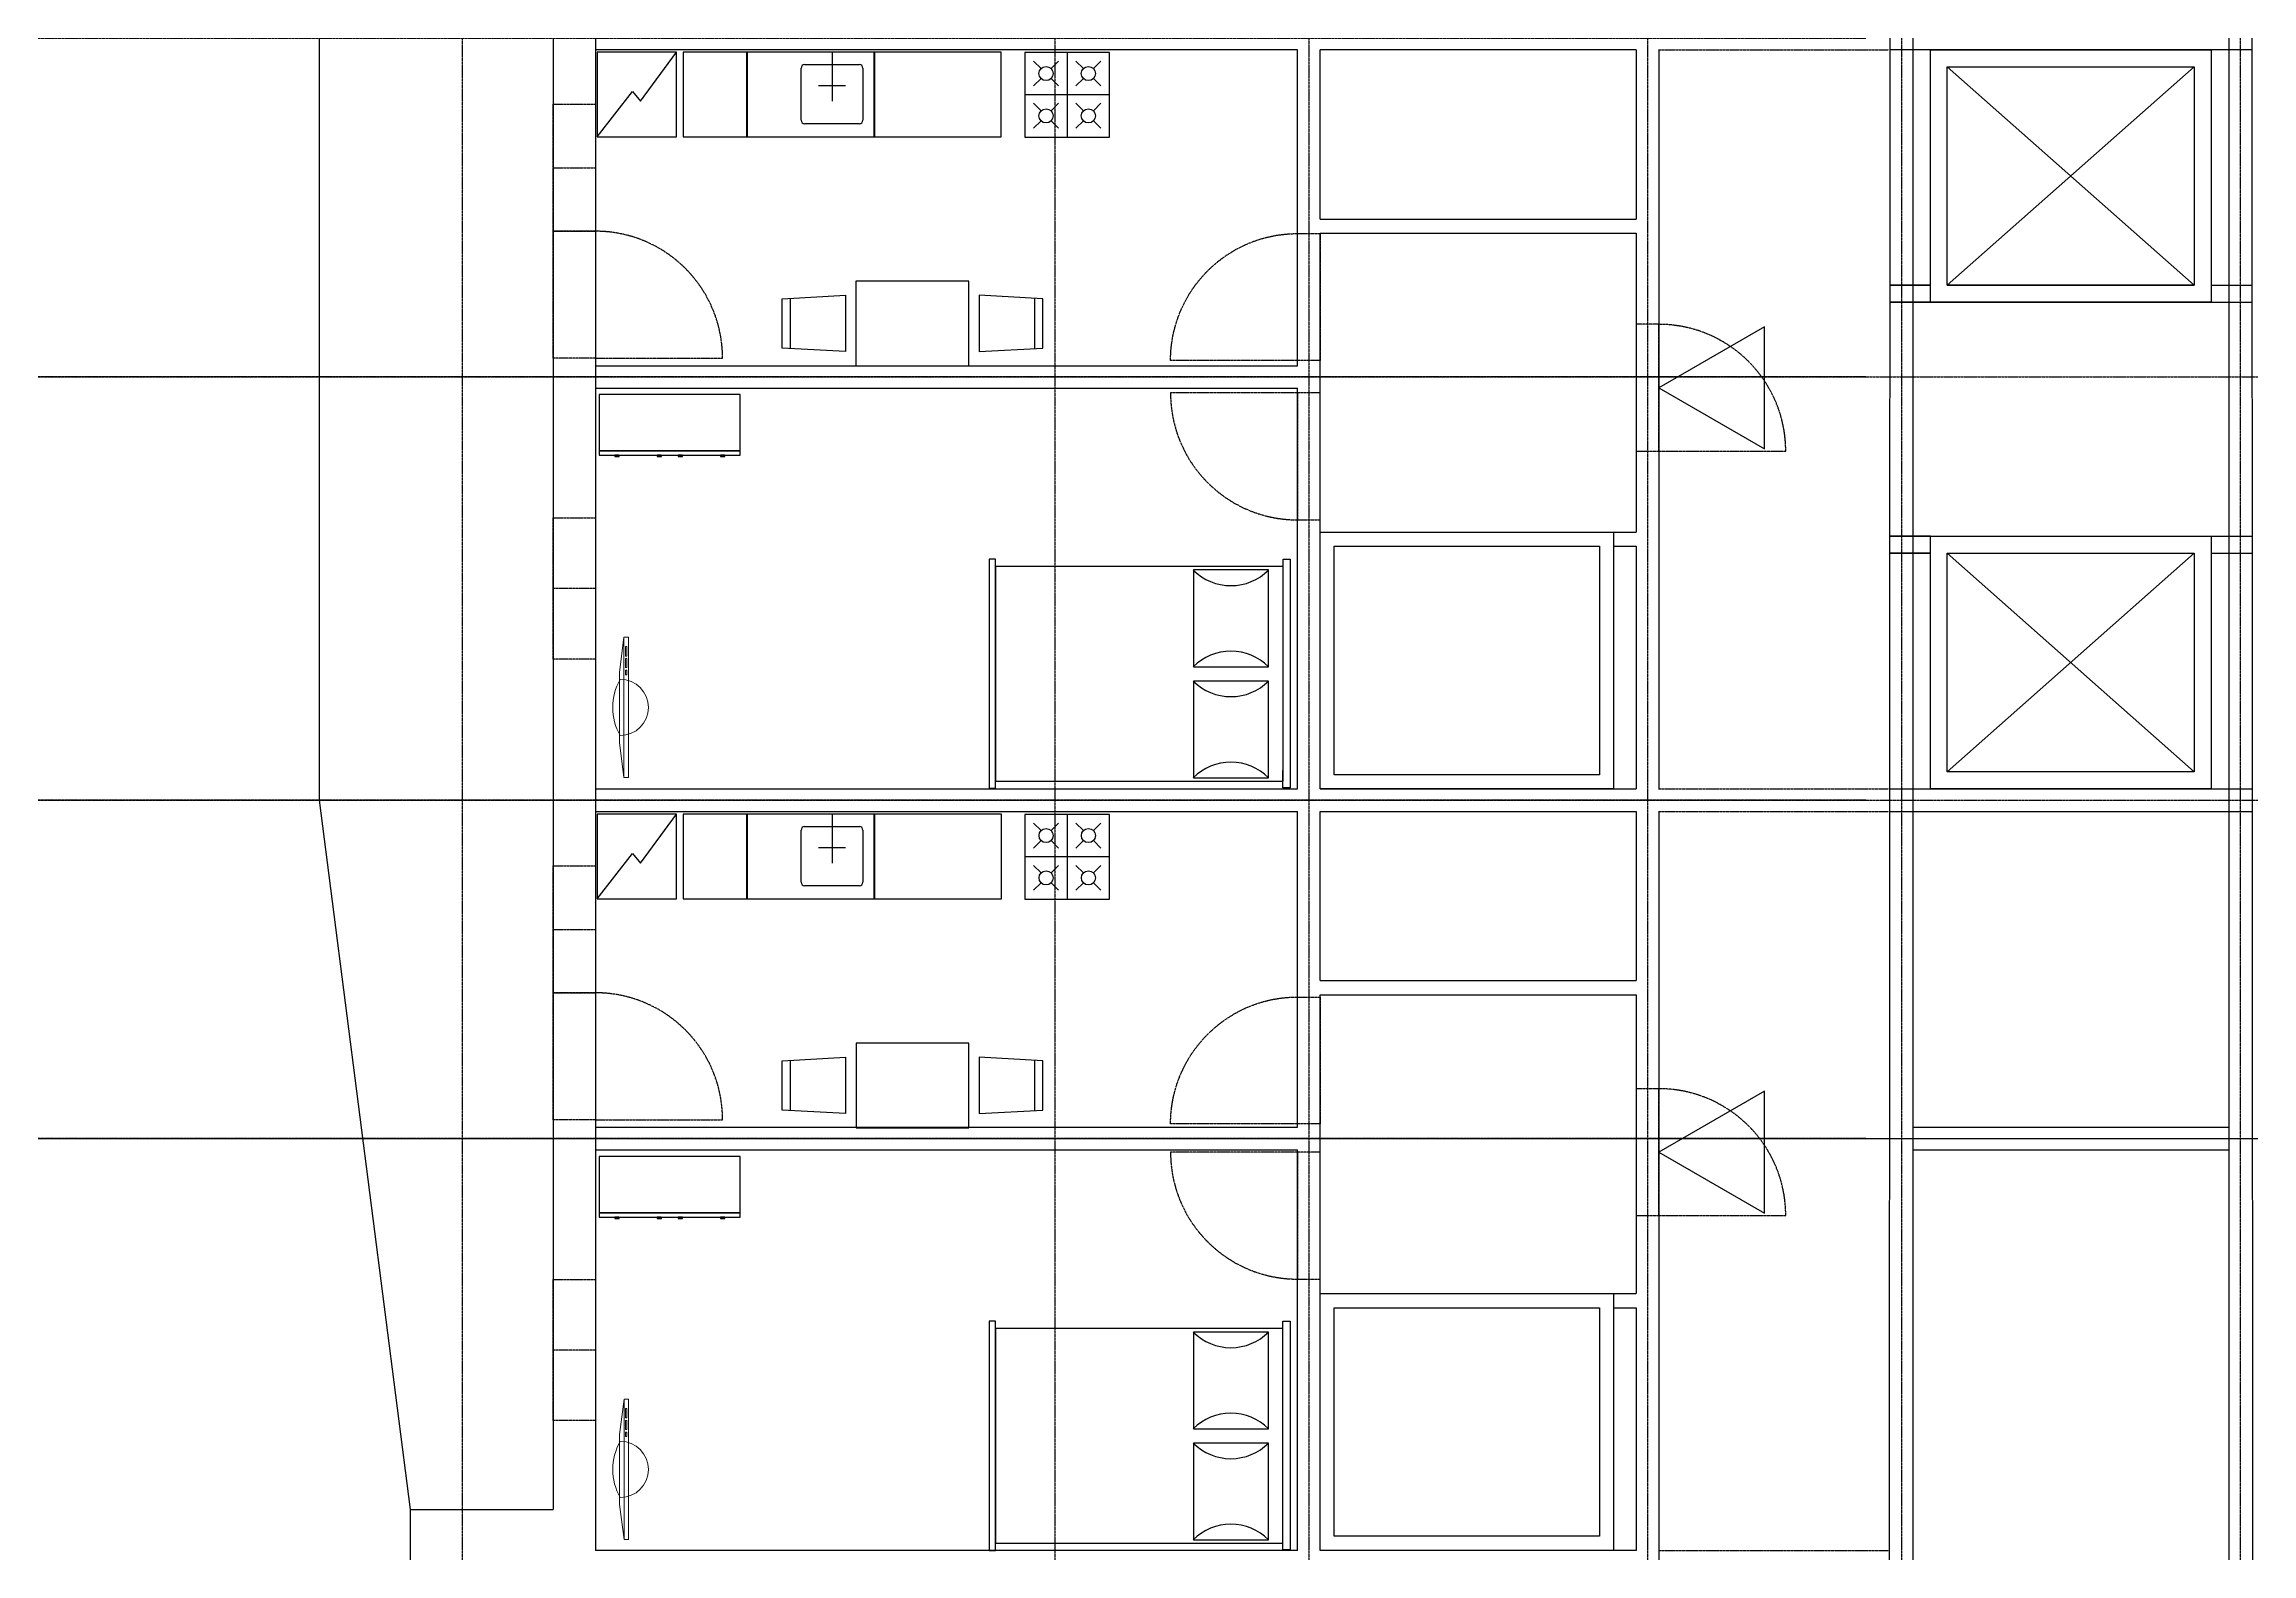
# Model space of a CAD drawing. Header units: millimetres. Extents: x -10810 to 173005, y -5940 to 37270.
# Drawn here: x 694 to 16341, y 7552 to 18257 of the extents above; entities that cross this region are included whole.
import ezdxf

# ---------------------------------------------------------------- set-up
doc = ezdxf.new("R2010")
doc.units = ezdxf.units.MM
doc.linetypes.add('Штрих-пунктир', pattern=[24, 20, -1.5, 1, -1.5])
for name, color, linetype in [('Двери', 100, 'Continuous'), ('Мебель', 130, 'Continuous'), ('Окна', 130, 'Continuous'), ('Оси 2', 240, 'Continuous'), ('Стены', 40, 'Continuous')]:
    doc.layers.add(name, color=color, linetype=linetype)
doc.styles.get("Standard").update_dxf_attribs({"font": 'arial.ttf'})
doc.dimstyles.new('ISO-25', dxfattribs={"dimtxt": 2.5, "dimasz": 2.5, "dimexe": 1.25, "dimexo": 0.625, "dimtad": 1, "dimtxsty": 'Standard', "dimblk": 'OBLIQUE', "dimcen": 2.5, "dimadec": 0, "dimazin": 0, "dimtfac": 1, "dimtmove": 0, "dimatfit": 3, "dimfxl": 1, "dimarcsym": 0})

# ---------------------------------------------------------------- blocks, each defined once
blk = doc.blocks.new('_Oblique')
at = {"color": 0, "linetype": 'ByBlock', "lineweight": -2}
blk.add_line((-0.5, -0.5), (0.5, 0.5), dxfattribs=at)
blk = doc.blocks.new('*D8')
at = {"layer": 'Defpoints', "color": 0, "linetype": 'Штрих-пунктир'}
for p in [(-3220, 12897), (13730, 12897), (13730, 10497)]:
    blk.add_point(p, dxfattribs=at)
at = {"layer": 'Оси 2', "color": 0, "linetype": 'Штрих-пунктир', "lineweight": -2}
for p, q in [((13605, 12897), (-3470, 12897)), ((-3220, 10497), (-3220, 12897)), ((13605, 10497), (-3470, 10497))]:
    blk.add_line(p, q, dxfattribs=at)
at = {"layer": 'Оси 2', "color": 0, "linetype": 'Штрих-пунктир', "lineweight": -2, "xscale": 500, "yscale": 500, "zscale": 500}
for p, rotation in [((-3220, 12897), 90), ((-3220, 10497), 270)]:
    blk.add_blockref('_Oblique', p, dxfattribs=dict(at, rotation=rotation))
at = {"layer": 'Оси 2', "color": 0, "linetype": 'Штрих-пунктир', "insert": (-3600, 11697), "char_height": 500, "attachment_point": 5, "rotation": 90}
blk.add_mtext('2400', dxfattribs=at)
blk = doc.blocks.new('*D9')
at = {"layer": 'Defpoints', "color": 0, "linetype": 'Штрих-пунктир'}
for p in [(-3220, 15897), (13730, 15897), (13730, 12897)]:
    blk.add_point(p, dxfattribs=at)
at = {"layer": 'Оси 2', "color": 0, "linetype": 'Штрих-пунктир', "lineweight": -2}
for p, q in [((13605, 15897), (-3470, 15897)), ((-3220, 12897), (-3220, 15897)), ((13605, 12897), (-3470, 12897))]:
    blk.add_line(p, q, dxfattribs=at)
at = {"layer": 'Оси 2', "color": 0, "linetype": 'Штрих-пунктир', "lineweight": -2, "xscale": 500, "yscale": 500, "zscale": 500}
for p, rotation in [((-3220, 15897), 90), ((-3220, 12897), 270)]:
    blk.add_blockref('_Oblique', p, dxfattribs=dict(at, rotation=rotation))
at = {"layer": 'Оси 2', "color": 0, "linetype": 'Штрих-пунктир', "insert": (-3600, 14397), "char_height": 500, "attachment_point": 5, "rotation": 90}
blk.add_mtext('3000', dxfattribs=at)
blk = doc.blocks.new('*D10')
at = {"layer": 'Defpoints', "color": 0, "linetype": 'Штрих-пунктир'}
for p in [(-3220, 18297), (13730, 18297), (13730, 15897)]:
    blk.add_point(p, dxfattribs=at)
at = {"layer": 'Оси 2', "color": 0, "linetype": 'Штрих-пунктир', "lineweight": -2}
for p, q in [((13605, 18297), (-3470, 18297)), ((-3220, 15897), (-3220, 18297)), ((13605, 15897), (-3470, 15897))]:
    blk.add_line(p, q, dxfattribs=at)
at = {"layer": 'Оси 2', "color": 0, "linetype": 'Штрих-пунктир', "lineweight": -2, "xscale": 500, "yscale": 500, "zscale": 500}
for p, rotation in [((-3220, 18297), 90), ((-3220, 15897), 270)]:
    blk.add_blockref('_Oblique', p, dxfattribs=dict(at, rotation=rotation))
at = {"layer": 'Оси 2', "color": 0, "linetype": 'Штрих-пунктир', "insert": (-3600, 17097), "char_height": 500, "attachment_point": 5, "rotation": 90}
blk.add_mtext('2400', dxfattribs=at)
blk = doc.blocks.new('MKICHA2')
at = {"layer": 'Мебель'}
for p, q in [((-2753, 0), (-2753, -600)), ((-1853, 0), (-2753, 0)), ((-1853, -600), (-1853, 0)), ((-185, -2), (-785, -2)), ((-785, -2), (-785, -602)), ((-723, -63), (-670, -116)), ((-599, -116), (-546, -63)), ((-485, -2), (-485, -602)), ((-370, -116), (-423, -63)), ((-299, -116), (-246, -63)), ((-185, -602), (-185, -2)), ((-185, -302), (-785, -302)), ((-723, -240), (-670, -187)), ((-599, -187), (-546, -240)), ((-423, -240), (-370, -187)), ((-246, -240), (-299, -187)), ((-723, -363), (-670, -416)), ((-599, -416), (-546, -363)), ((-370, -416), (-423, -363)), ((-299, -416), (-246, -363)), ((-2753, -600), (-1853, -600)), ((-785, -602), (-185, -602)), ((-723, -540), (-670, -487)), ((-599, -487), (-546, -540)), ((-423, -540), (-370, -487)), ((-246, -540), (-299, -487))]:
    blk.add_line(p, q, dxfattribs=at)
at = {"layer": 'Мебель', "linetype": 'Continuous'}
for p, q in [((-2371, -483), (-2371, -113)), ((-2346, -88), (-1958, -88)), ((-2152, 0), (-2152, -348)), ((-1933, -113), (-1933, -483)), ((-2057, -238), (-2247, -238)), ((-1958, -508), (-2346, -508))]:
    blk.add_line(p, q, dxfattribs=at)
at = {"layer": 'Мебель'}
for points in [[(-3817, -601), (-3254, -601), (-3254, 0), (-3817, 0)], [(-3206, -601), (-2756, -601), (-2756, -1), (-3206, -1)], [(-1852, -601), (-952, -601), (-952, -1), (-1852, -1)]]:
    blk.add_lwpolyline(points, close=True, dxfattribs=at)
blk.add_lwpolyline([(-3817, -601), (-3565, -279), (-3510, -347), (-3254, 0)], dxfattribs=at)
for centre in [(-635, -152), (-335, -152), (-635, -452), (-335, -452)]:
    blk.add_circle(centre, 50, dxfattribs=at)
at = {"layer": 'Мебель', "linetype": 'Continuous'}
for centre, start, end in [((-2346, -113), 90, 180), ((-1958, -113), 0, 90), ((-2346, -483), 180, 270), ((-1958, -483), 270, 0)]:
    blk.add_arc(centre, 25, start, end, dxfattribs=at)
blk = doc.blocks.new('OZ862')
at = {"layer": 'Мебель'}
for p, q in [((-866, 475), (-866, 125)), ((866, 475), (866, 125))]:
    blk.add_line(p, q, dxfattribs=at)
for points in [[(-474, 100), (-924, 125), (-924, 475), (-474, 500)], [(-400, 0), (400, 0), (400, 600), (-400, 600)], [(474, 100), (924, 125), (924, 475), (474, 500)]]:
    blk.add_lwpolyline(points, close=True, dxfattribs=at)
blk = doc.blocks.new('A$C165f3cd8')
at = {"layer": 'Двери', "linetype": 'Штрих-пунктир'}
blk.add_line((160, 0), (1060, 0), dxfattribs=at)
blk.add_lwpolyline([(0, 900), (0, 0), (160, 0), (160, 900)], close=True, dxfattribs=at)
blk.add_arc((160, 0), 900, 0, 90, dxfattribs=at)
blk = doc.blocks.new('m_14')
at = {"layer": 'Мебель'}
for p, q in [((-813, 2083), (-813, 2133)), ((-813, 2133), (809, 2133)), ((762, 2083), (-813, 2083)), ((-761, 2083), (-761, 45)), ((809, 2082), (686, 2082)), ((762, 45), (762, 2083)), ((809, 2133), (809, 2082)), ((-50, 1981), (-736, 1981)), ((-736, 1981), (-736, 1448)), ((-50, 1448), (-50, 1981)), ((738, 1981), (52, 1981)), ((52, 1981), (52, 1448)), ((738, 1448), (738, 1981)), ((-736, 1448), (-50, 1448)), ((52, 1448), (738, 1448)), ((812, 45), (-812, 45)), ((-812, 45), (-812, 0)), ((-812, 0), (812, 0)), ((-761, 45), (762, 45)), ((812, 0), (812, 45))]:
    blk.add_line(p, q, dxfattribs=at)
for centre, start, end in [((-1002, 1714), 0, 45), ((217, 1714), 135, 180), ((-215, 1714), 0, 45), ((1004, 1714), 135, 180), ((-1002, 1714), 315, 0), ((217, 1714), 180, 225), ((-215, 1714), 315, 0), ((1004, 1714), 180, 225)]:
    blk.add_arc(centre, 377, start, end, dxfattribs=at)
blk = doc.blocks.new('Телевизор 2 10')
at = {"layer": 'Мебель', "linetype": 'Continuous', "lineweight": 20}
for p, q in [((355, 91), (0, 46)), ((0, 46), (0, 0)), ((0, 46), (1422, 46)), ((0, 0), (1422, 0)), ((1066, 91), (355, 91)), ((1043, 18), (1043, 30)), ((1043, 30), (1090, 30)), ((1090, 18), (1043, 18)), ((1422, 46), (1066, 91)), ((1090, 30), (1090, 18)), ((1114, 18), (1114, 30)), ((1114, 30), (1208, 30)), ((1208, 18), (1114, 18)), ((1208, 30), (1208, 18)), ((1232, 18), (1232, 30)), ((1232, 30), (1327, 30)), ((1327, 18), (1232, 18)), ((1327, 30), (1327, 18)), ((1422, 0), (1422, 46))]:
    blk.add_line(p, q, dxfattribs=at)
for centre, radius, start, end in [((711, -409), 569, 60, 120), ((711, 83), 284, 180, 0)]:
    blk.add_arc(centre, radius, start, end, dxfattribs=at)
blk = doc.blocks.new('SIDE-OP TAMBOUR&  EXT UNIT9')
at = {"layer": 'Мебель', "linetype": 'Continuous'}
for p, q in [((0, 0), (-1000, 0)), ((-1000, 0), (-1000, -400)), ((0, -400), (0, 0)), ((-1000, -400), (0, -400)), ((0, -400), (-1000, -400)), ((-1000, -400), (-1000, -430)), ((-1000, -430), (0, -430)), ((-860, -430), (-890, -430)), ((-890, -430), (-890, -440)), ((-890, -440), (-859, -440)), ((-859, -440), (-860, -430)), ((-560, -430), (-590, -430)), ((-590, -430), (-590, -440)), ((-590, -440), (-559, -440)), ((-559, -440), (-560, -430)), ((-410, -430), (-440, -430)), ((-440, -430), (-440, -440)), ((-440, -440), (-410, -440)), ((-410, -440), (-410, -430)), ((-110, -430), (-140, -430)), ((-140, -430), (-140, -440)), ((-140, -440), (-110, -440)), ((-110, -440), (-110, -430)), ((0, -430), (0, -400))]:
    blk.add_line(p, q, dxfattribs=at)
blk = doc.blocks.new('A$C8e7d7bf6')
at = {"layer": 'Мебель', "color": 4}
for name, p in [('MKICHA2', (3817, 5220)), ('OZ862', (2235, 2997))]:
    blk.add_blockref(name, p, dxfattribs=at)
at = {"layer": 'Мебель', "color": 4, "linetype": 'Continuous'}
blk.add_blockref('SIDE-OP TAMBOUR&  EXT UNIT9', (1015, 2793), dxfattribs=at)
at = {"layer": 'Мебель', "color": 4, "rotation": 270}
blk.add_blockref('m_14', (2778, 812), dxfattribs=at)
at = {"layer": 'Мебель', "color": 4, "xscale": 0.7000000000116415, "yscale": 0.7000000000116415, "zscale": 0.7000000000116415, "rotation": 90}
blk.add_blockref('Телевизор 2 10', (223, 76), dxfattribs=at)
blk = doc.blocks.new('A$C430118ef')
at = {"layer": 'Окна', "linetype": 'Штрих-пунктир'}
for p, q in [((0, 0), (0, 900)), ((0, 900), (300, 900)), ((300, 900), (300, 0)), ((0, 450), (300, 450)), ((300, 0), (0, 0))]:
    blk.add_line(p, q, dxfattribs=at)
blk = doc.blocks.new('A$Ce87d5fae')
at = {"layer": 'Двери', "linetype": 'Штрих-пунктир'}
blk.add_line((300, 0), (1200, 0), dxfattribs=at)
blk.add_lwpolyline([(300, 0), (0, 0), (0, 900), (300, 900)], close=True, dxfattribs=at)
blk.add_arc((300, 0), 900, 0, 90, dxfattribs=at)
blk = doc.blocks.new('A$C04651dfc')
at = {"layer": 'Окна', "linetype": 'Штрих-пунктир'}
for p, q in [((0, 500), (0, 1000)), ((0, 1000), (300, 1000)), ((300, 1000), (300, 500)), ((300, 500), (0, 500)), ((0, 0), (0, 500)), ((300, 500), (300, 0)), ((300, 0), (0, 0))]:
    blk.add_line(p, q, dxfattribs=at)

msp = doc.modelspace()

# ---------------------------------------------------------------- linework, layer by layer
at = {"layer": 'Двери', "linetype": 'Штрих-пунктир'}
for p, q in [((12137.304, 15370), (13037.304, 15370)), ((12137.304, 9950), (13037.304, 9950))]:
    msp.add_line(p, q, dxfattribs=at)
for points in [[(11977.304, 16270), (11977.304, 15370), (12137.304, 15370), (12137.304, 16270)], [(11977.304, 10850), (11977.304, 9950), (12137.304, 9950), (12137.304, 10850)]]:
    msp.add_lwpolyline(points, close=True, dxfattribs=at)
at = {"layer": 'Двери'}
for points in [[(12137.304, 15820), (12887.304, 15386.987), (12887.304, 16253.013)], [(12137.304, 10400), (12887.304, 9966.987), (12887.304, 10833.013)]]:
    msp.add_lwpolyline(points, close=True, dxfattribs=at)
at = {"layer": 'Двери', "linetype": 'Штрих-пунктир'}
for centre in [(12137.304, 15370), (12137.304, 9950)]:
    msp.add_arc(centre, 900, 0, 90, dxfattribs=at)
at = {"layer": 'Оси 2', "linetype": 'Штрих-пунктир'}
for p, q in [((3657.304, 35270), (3657.304, -3940)), ((7857.304, 35270), (7857.304, -3940)), ((9657.304, 35270), (9657.304, 7416.76)), ((12057.304, 35270), (12057.304, -3940)), ((13857.304, 35270), (13857.304, -3940)), ((16257.304, 35270), (16257.304, -3940)), ((-8810, 15896.76), (33080, 15896.76)), ((-8810, 12896.76), (33080, 12896.76))]:
    msp.add_line(p, q, dxfattribs=at)
at = {"layer": 'Оси 2', "linetype": 'Continuous'}
msp.add_line((-8810, 10496.76), (33080, 10496.76), dxfattribs=at)
at = {"layer": 'Стены', "linetype": 'Continuous'}
for p, q in [((13777.374, 29016.76), (13769.936, 5940)), ((13937.304, 29016.76), (13937.304, 5590)), ((16177.304, 29016.76), (16177.304, 5590)), ((16337.234, 29016.76), (16344.672, 5940)), ((4602.255, 23776.76), (4602.255, 7576.76)), ((4302.255, 23406.76), (4302.255, 7866.76)), ((11977.304, 18216.76), (11977.304, 17016.76)), ((12137.304, 18216.76), (12137.304, 12976.76)), ((14182.304, 18096.76), (15932.304, 16546.76)), ((15932.304, 18096.76), (14182.304, 16546.76)), ((9737.304, 17016.76), (11977.304, 17016.76)), ((9737.304, 16916.76), (11977.304, 16916.76)), ((11977.304, 16916.76), (11977.304, 14796.76)), ((14062.304, 16546.76), (13777.304, 16546.76)), ((13777.304, 16546.76), (14062.304, 16546.76)), ((14182.304, 16546.76), (15932.304, 16546.76)), ((16052.304, 16546.76), (16337.304, 16546.76)), ((14062.304, 16426.76), (13777.304, 16426.76)), ((13777.304, 16426.76), (16337.304, 16426.76)), ((4602.255, 15976.76), (9577.304, 15976.76)), ((4602.255, 15816.76), (9577.304, 15816.76)), ((11817.304, 14796.76), (11977.304, 14796.76)), ((14062.304, 14766.76), (13777.304, 14766.76)), ((13777.304, 14766.76), (16337.304, 14766.76)), ((11817.304, 14696.76), (11977.304, 14696.76)), ((11977.304, 14696.76), (11977.304, 12976.76)), ((14062.304, 14646.76), (13777.304, 14646.76)), ((13777.304, 14646.76), (14062.304, 14646.76)), ((14182.304, 14646.76), (15932.304, 13096.76)), ((15932.304, 14646.76), (14182.304, 13096.76)), ((14182.304, 14646.76), (15932.304, 14646.76)), ((16052.304, 14646.76), (16337.304, 14646.76)), ((11977.304, 12816.76), (11977.304, 11616.76)), ((12137.304, 12816.76), (12137.304, 5940)), ((9737.304, 11616.76), (11977.304, 11616.76)), ((9737.304, 11516.76), (11977.304, 11516.76)), ((11977.304, 11516.76), (11977.304, 9396.76)), ((4602.255, 10576.76), (9577.304, 10576.76)), ((13937.304, 10576.76), (16177.304, 10576.76)), ((4602.255, 10416.76), (9577.304, 10416.76)), ((13937.304, 10416.76), (16177.304, 10416.76)), ((11817.304, 9396.76), (11977.304, 9396.76)), ((11817.304, 9296.76), (11977.304, 9296.76)), ((11977.304, 9296.76), (11977.304, 7576.76)), ((3287.304, 7866.76), (4302.255, 7866.76))]:
    msp.add_line(p, q, dxfattribs=at)
at = {"layer": 'Стены', "linetype": 'Штрих-пунктир'}
for p, q in [((12135, 18216.76), (13768.133, 18216.76)), ((12135, 12976.76), (13768.133, 12976.76)), ((12135, 12816.76), (13768.133, 12816.76)), ((12135, 7576.76), (13768.133, 7576.76))]:
    msp.add_line(p, q, dxfattribs=at)
at = {"layer": 'Стены', "linetype": 'Continuous'}
for points in [[(3287.304, 23406.76), (2642.352, 18296.76), (2642.352, 12896.76), (3287.304, 7866.76)], [(9577.304, 18216.76), (4602.255, 18216.76)], [(9577.304, 15976.76), (9577.304, 18216.76)], [(9737.304, 17016.76), (9737.304, 18216.76)], [(11977.304, 18216.76), (9737.304, 18216.76)], [(16337.304, 18216.76), (13777.304, 18216.76)], [(9737.304, 12976.76), (9737.304, 16916.76)], [(9577.304, 12976.76), (9577.304, 15816.76)], [(4602.255, 12976.76), (9407.304, 12976.76)], [(9407.304, 12976.76), (9577.304, 12976.76)], [(9737.304, 12976.76), (11977.304, 12976.76)], [(13777.304, 12976.76), (16337.304, 12976.76)], [(4602.255, 12816.76), (9277.304, 12816.76)], [(9277.304, 12816.76), (9577.304, 12816.76)], [(9577.304, 10576.76), (9577.304, 12816.76)], [(9737.304, 11616.76), (9737.304, 12816.76)], [(9737.304, 12816.76), (11080, 12816.76)], [(11080, 12816.76), (11977.304, 12816.76)], [(13777.304, 12816.76), (16337.304, 12816.76)], [(9737.304, 7576.76), (9737.304, 11516.76)], [(9577.304, 7576.76), (9577.304, 10416.76)], [(3287.304, 7866.76), (3287.304, 4546.76)], [(9307.304, 7576.76), (4602.255, 7576.76)], [(9577.304, 7576.76), (9307.304, 7576.76)], [(11977.304, 7576.76), (9737.304, 7576.76)]]:
    msp.add_lwpolyline(points, dxfattribs=at)
for points in [[(14062.304, 18216.76), (16052.304, 18216.76), (16052.304, 16426.76), (14062.304, 16426.76)], [(14182.304, 18096.76), (15932.304, 18096.76), (15932.304, 16546.76), (14182.304, 16546.76)], [(9737.304, 14796.76), (11817.304, 14796.76), (11817.304, 12976.76), (9737.304, 12976.76)], [(14062.304, 14766.76), (16052.304, 14766.76), (16052.304, 12976.76), (14062.304, 12976.76)], [(9837.304, 14696.76), (11717.304, 14696.76), (11717.304, 13076.76), (9837.304, 13076.76)], [(14182.304, 14646.76), (15932.304, 14646.76), (15932.304, 13096.76), (14182.304, 13096.76)], [(9737.304, 9396.76), (11817.304, 9396.76), (11817.304, 7576.76), (9737.304, 7576.76)], [(9837.304, 9296.76), (11717.304, 9296.76), (11717.304, 7676.76), (9837.304, 7676.76)]]:
    msp.add_lwpolyline(points, close=True, dxfattribs=at)

# ---------------------------------------------------------------- block references
at = {"layer": 'Двери', "linetype": 'Штрих-пунктир'}
for p in [(4302.255, 16030), (4302.255, 10630)]:
    msp.add_blockref('A$Ce87d5fae', p, dxfattribs=at)
at = {"layer": 'Двери', "linetype": 'Штрих-пунктир', "xscale": -1}
for p in [(9737.304, 16013.302), (9737.304, 16013.302), (9737.302, 10600)]:
    msp.add_blockref('A$C165f3cd8', p, dxfattribs=at)
at = {"layer": 'Двери', "linetype": 'Штрих-пунктир', "rotation": 180}
for p in [(9737.304, 15783.303), (9737.304, 15783.303), (9737.304, 10400)]:
    msp.add_blockref('A$C165f3cd8', p, dxfattribs=at)
at = {"layer": 'Мебель', "color": 4}
for name, p in [('MKICHA2', (8430, 18200.062)), ('MKICHA2', (8430, 18200.062)), ('OZ862', (6847.743, 15976.76)), ('OZ862', (6847.743, 15976.76))]:
    msp.add_blockref(name, p, dxfattribs=at)
at = {"layer": 'Мебель', "color": 4, "linetype": 'Continuous'}
msp.add_blockref('SIDE-OP TAMBOUR&  EXT UNIT9', (5627.743, 15773.302), dxfattribs=at)
at = {"layer": 'Мебель', "color": 4, "rotation": 270}
msp.add_blockref('m_14', (7391.376, 13792.02), dxfattribs=at)
msp.add_blockref('m_14', (7391.376, 13792.02), dxfattribs=at)
at = {"layer": 'Мебель', "color": 4, "xscale": 0.7000000000116415, "yscale": 0.7000000000116415, "zscale": 0.7000000000116415, "rotation": 90}
msp.add_blockref('Телевизор 2 10', (4835.872, 13055.716), dxfattribs=at)
msp.add_blockref('Телевизор 2 10', (4835.872, 13055.716), dxfattribs=at)
at = {"layer": 'Мебель', "linetype": 'Штрих-пунктир'}
msp.add_blockref('A$C8e7d7bf6', (4613.079, 7576.76), dxfattribs=at)
msp.add_blockref('A$C8e7d7bf6', (4613.079, 7576.76), dxfattribs=at)
at = {"layer": 'Окна', "linetype": 'Штрих-пунктир'}
for name, p in [('A$C430118ef', (4302.255, 16930)), ('A$C04651dfc', (4302.255, 13896.76)), ('A$C430118ef', (4302.255, 11530)), ('A$C04651dfc', (4302.255, 8496.76))]:
    msp.add_blockref(name, p, dxfattribs=at)

# ---------------------------------------------------------------- dimensions: what is measured, and where the dimension line sits
at = {"layer": 'Оси 2', "linetype": 'Штрих-пунктир'}
for base, p1, p2, picture, middle in [((-3220, 18296.76), (13730, 15896.76), (13730, 18296.76), '*D10', (-3600.286, 17096.76)), ((-3220, 15896.76), (13730, 12896.76), (13730, 15896.76), '*D9', (-3600.457, 14396.76)), ((-3220, 12896.76), (13730, 10496.76), (13730, 12896.76), '*D8', (-3600.286, 11696.76))]:
    dim = msp.add_linear_dim(base=base, p1=p1, p2=p2, angle=270, dimstyle='ISO-25', dxfattribs=at)
    dim.commit()
    dim.dimension.update_dxf_attribs({"geometry": picture, "text_midpoint": middle})

doc.saveas('drawing.dxf')
